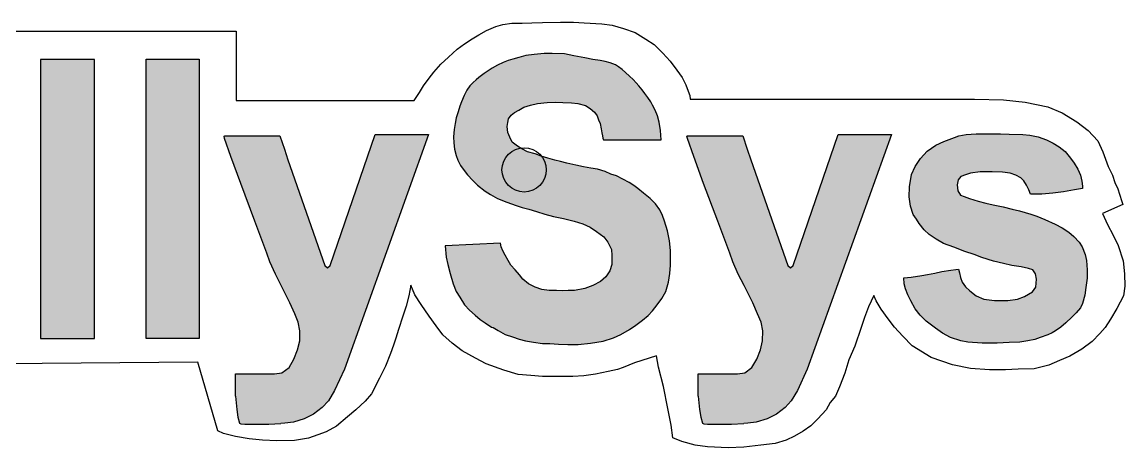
# Model space of a CAD drawing. Extents: x 81437 to 204847, y -54769 to -29444.
# Drawn here: x 82111.8 to 82198.9, y -34184.8 to -34151.2 of the extents above; entities that cross this region are included whole.
import ezdxf

# ---------------------------------------------------------------- set-up
doc = ezdxf.new("R2010")
doc.units = 0
doc.header["$LTSCALE"] = 100
doc.header["$MEASUREMENT"] = 0

msp = doc.modelspace()

# ---------------------------------------------------------------- hatches: boundary and pattern name
h = msp.add_hatch(color=0)
h.paths.add_polyline_path([(82145.186, -34168.885), (82145.274, -34169.796), (82145.414, -34170.354), (82145.6, -34171.075), (82145.832, -34171.889), (82146.065, -34172.493), (82146.344, -34172.935), (82146.716, -34173.539), (82147.111, -34173.981), (82147.553, -34174.353), (82147.948, -34174.702), (82148.367, -34174.981), (82148.85, -34175.303), (82148.983, -34175.338), (82149.373, -34175.566), (82149.925, -34175.885), (82150.506, -34176.074), (82151.044, -34176.263), (82151.552, -34176.394), (82152.163, -34176.496), (82152.875, -34176.597), (82153.456, -34176.612), (82154.139, -34176.656), (82154.88, -34176.67), (82155.694, -34176.67), (82156.667, -34176.583), (82157.67, -34176.409), (82158.484, -34176.162), (82159.079, -34175.885), (82159.762, -34175.493), (82160.256, -34175.144), (82160.78, -34174.752), (82161.23, -34174.389), (82161.579, -34174.011), (82161.942, -34173.546), (82162.305, -34173.037), (82162.61, -34172.485), (82162.843, -34171.759), (82162.945, -34171.085), (82162.988, -34170.416), (82163.003, -34169.268), (82162.924, -34168.502), (82162.749, -34167.703), (82162.517, -34166.933), (82162.37, -34166.493), (82162.137, -34166.057), (82161.818, -34165.578), (82161.382, -34165.157), (82160.858, -34164.721), (82160.408, -34164.372), (82160.084, -34164.139), (82159.721, -34163.889), (82159.239, -34163.623), (82158.728, -34163.373), (82158.278, -34163.229), (82157.836, -34163.025), (82157.229, -34162.841), (82156.693, -34162.759), (82156.13, -34162.65), (82155.503, -34162.514), (82154.795, -34162.359), (82154.305, -34162.232), (82153.869, -34162.123), (82153.315, -34161.969), (82152.785, -34161.821), (82152.297, -34161.633), (82151.689, -34161.46), (82151.253, -34161.233), (82150.908, -34161.015), (82150.49, -34160.697), (82150.299, -34160.325), (82150.145, -34159.944), (82150.1, -34159.462), (82150.136, -34159.163), (82150.19, -34158.863), (82150.408, -34158.572), (82150.681, -34158.372), (82151.017, -34158.173), (82151.417, -34157.955), (82151.934, -34157.782), (82152.497, -34157.664), (82153.251, -34157.582), (82153.896, -34157.555), (82154.486, -34157.582), (82155.167, -34157.601), (82155.685, -34157.664), (82156.274, -34157.816), (82156.655, -34158.043), (82156.976, -34158.342), (82157.194, -34158.641), (82157.294, -34158.932), (82157.431, -34159.232), (82157.512, -34159.658), (82157.571, -34159.964), (82157.612, -34160.196), (82157.659, -34160.399), (82157.698, -34160.532), (82162.267, -34160.532), (82162.204, -34159.785), (82162.091, -34159.136), (82161.954, -34158.624), (82161.77, -34158.187), (82161.575, -34157.782), (82161.426, -34157.524), (82161.195, -34157.182), (82160.971, -34156.869), (82160.741, -34156.567), (82160.498, -34156.265), (82160.283, -34156.011), (82160.044, -34155.747), (82159.762, -34155.486), (82159.447, -34155.205), (82159.169, -34154.976), (82158.877, -34154.747), (82158.638, -34154.595), (82158.233, -34154.451), (82157.843, -34154.35), (82157.429, -34154.272), (82156.867, -34154.178), (82156.227, -34154.046), (82155.367, -34153.884), (82154.625, -34153.736), (82153.658, -34153.72), (82153.002, -34153.72), (82152.214, -34153.783), (82151.574, -34153.861), (82151.012, -34154.017), (82150.547, -34154.153), (82150.177, -34154.252), (82149.777, -34154.427), (82149.34, -34154.64), (82148.903, -34154.864), (82148.266, -34155.276), (82147.841, -34155.601), (82147.631, -34155.773), (82147.412, -34155.984), (82147.147, -34156.257), (82146.905, -34156.592), (82146.694, -34157.014), (82146.483, -34157.529), (82146.359, -34157.865), (82146.21, -34158.309), (82146.073, -34158.796), (82145.973, -34159.233), (82145.914, -34159.702), (82145.859, -34160.287), (82145.876, -34160.771), (82145.931, -34161.271), (82146.063, -34161.762), (82146.188, -34162.137), (82146.413, -34162.536), (82146.625, -34162.836), (82146.95, -34163.273), (82147.375, -34163.723), (82147.749, -34164.11), (82148.348, -34164.57), (82148.773, -34164.833), (82149.322, -34165.145), (82150.072, -34165.432), (82150.796, -34165.707), (82151.27, -34165.869), (82151.795, -34166.007), (82152.407, -34166.169), (82153.069, -34166.381), (82153.755, -34166.581), (82154.53, -34166.743), (82155.379, -34166.956), (82156.066, -34167.155), (82156.641, -34167.411), (82157.153, -34167.763), (82157.728, -34168.178), (82158.048, -34168.594), (82158.335, -34169.169), (82158.367, -34169.649), (82158.367, -34170.352), (82158.207, -34170.864), (82157.888, -34171.343), (82157.472, -34171.695), (82156.865, -34172.015), (82156.225, -34172.27), (82155.4, -34172.404), (82154.913, -34172.429), (82154.488, -34172.441), (82153.989, -34172.404), (82153.402, -34172.404), (82152.827, -34172.329), (82152.29, -34172.166), (82151.778, -34171.892), (82151.329, -34171.517), (82151.054, -34171.167), (82150.717, -34170.793), (82150.392, -34170.418), (82150.158, -34170.059), (82149.932, -34169.63), (82149.744, -34169.275), (82149.627, -34168.966), (82149.573, -34168.693)])
h.paths.add_polyline_path([(82072.599, -34176.47), (82072.855, -34153.892), (82077.173, -34153.899), (82077.173, -34162.817), (82086.04, -34162.817), (82086.04, -34154.019), (82090.329, -34154.019), (82090.329, -34176.278), (82086.254, -34176.278), (82086.307, -34166.495), (82077.086, -34166.495), (82077.086, -34176.451)])
h.paths.add_polyline_path([(82127.734, -34160.243), (82127.771, -34160.425), (82128.263, -34161.836), (82129.05, -34163.957), (82130.166, -34166.951), (82131.117, -34169.462), (82131.358, -34170.153), (82131.789, -34171.117), (82132.246, -34172.031), (82132.931, -34173.386), (82133.312, -34174.258), (82133.597, -34174.908), (82133.724, -34175.606), (82133.708, -34176.399), (82133.54, -34177.109), (82133.248, -34177.842), (82132.868, -34178.502), (82132.305, -34178.904), (82131.718, -34178.999), (82129.905, -34178.989), (82129.27, -34178.999), (82128.627, -34179.001), (82128.627, -34179.712), (82128.627, -34180.752), (82128.736, -34181.816), (82128.832, -34182.413), (82128.96, -34182.881), (82129.067, -34182.935), (82129.365, -34182.967), (82129.898, -34182.967), (82130.633, -34182.977), (82131.261, -34182.977), (82132.214, -34182.912), (82132.543, -34182.887), (82133.203, -34182.804), (82134.068, -34182.538), (82134.799, -34182.173), (82135.489, -34181.645), (82135.976, -34181.117), (82136.463, -34180.305), (82137.234, -34178.624), (82143.883, -34160.108), (82139.679, -34160.108), (82136.114, -34170.438), (82135.908, -34170.63), (82135.688, -34170.438), (82132.765, -34162.096), (82132.495, -34161.255), (82132.149, -34160.22), (82127.785, -34160.22)])
h.paths.add_polyline_path([(82164.293, -34160.243), (82164.33, -34160.425), (82164.822, -34161.836), (82165.609, -34163.957), (82166.725, -34166.951), (82167.676, -34169.462), (82167.917, -34170.153), (82168.348, -34171.117), (82168.805, -34172.031), (82169.49, -34173.386), (82169.871, -34174.258), (82170.156, -34174.908), (82170.283, -34175.606), (82170.267, -34176.399), (82170.099, -34177.109), (82169.807, -34177.842), (82169.427, -34178.502), (82168.864, -34178.904), (82168.277, -34178.999), (82166.464, -34178.989), (82165.829, -34178.999), (82165.186, -34179.001), (82165.186, -34179.712), (82165.186, -34180.752), (82165.295, -34181.816), (82165.391, -34182.413), (82165.519, -34182.881), (82165.625, -34182.935), (82165.924, -34182.967), (82166.456, -34182.967), (82167.192, -34182.977), (82167.82, -34182.977), (82168.773, -34182.912), (82169.102, -34182.887), (82169.762, -34182.804), (82170.627, -34182.538), (82171.357, -34182.173), (82172.048, -34181.645), (82172.535, -34181.117), (82173.022, -34180.305), (82173.793, -34178.624), (82180.442, -34160.108), (82176.238, -34160.108), (82172.673, -34170.438), (82172.467, -34170.63), (82172.247, -34170.438), (82169.324, -34162.096), (82169.054, -34161.255), (82168.708, -34160.22), (82164.344, -34160.22)])
h.paths.add_polyline_path([(82093.778, -34168.754), (82093.825, -34169.528), (82093.919, -34170.395), (82094.224, -34171.544), (82094.482, -34172.294), (82094.898, -34173.191), (82095.513, -34173.909), (82096.114, -34174.466), (82096.773, -34175.096), (82097.301, -34175.477), (82097.901, -34175.785), (82098.473, -34175.975), (82099.235, -34176.209), (82100.216, -34176.356), (82100.803, -34176.4), (82101.588, -34176.403), (82102.641, -34176.376), (82103.254, -34176.321), (82103.886, -34176.238), (82104.6, -34176.11), (82105.15, -34175.909), (82105.736, -34175.643), (82106.529, -34175.192), (82107.179, -34174.725), (82107.848, -34174.102), (82108.379, -34173.388), (82108.983, -34172.536), (82109.587, -34171.507), (82110.004, -34170.276), (82110.268, -34169.243), (82110.312, -34167.99), (82110.214, -34167.046), (82110.104, -34166.112), (82109.884, -34165.233), (82109.623, -34164.463), (82109.225, -34163.735), (82108.689, -34163.062), (82108.071, -34162.348), (82107.356, -34161.626), (82106.669, -34161.034), (82106.041, -34160.686), (82105.254, -34160.448), (82104.422, -34160.175), (82103.74, -34160.003), (82102.693, -34159.848), (82101.748, -34159.84), (82100.827, -34159.894), (82100.167, -34160.012), (82099.314, -34160.328), (82098.546, -34160.645), (82097.704, -34161.037), (82097.113, -34161.445), (82096.311, -34162.123), (82095.872, -34162.659), (82095.391, -34163.277), (82095.006, -34163.868), (82094.624, -34164.595), (82094.365, -34165.167), (82094.107, -34165.706), (82093.943, -34166.41), (82093.872, -34167.277), (82093.825, -34167.957)])
h.paths.add_polyline_path([(82098.019, -34168.823), (82098.069, -34169.497), (82098.193, -34169.896), (82098.29, -34170.009), (82098.468, -34170.419), (82098.617, -34170.893), (82098.867, -34171.392), (82099.166, -34171.841), (82099.515, -34172.19), (82099.914, -34172.439), (82100.288, -34172.639), (82100.637, -34172.739), (82100.986, -34172.814), (82101.46, -34172.838), (82102.009, -34172.888), (82102.782, -34172.838), (82103.405, -34172.789), (82103.779, -34172.639), (82104.278, -34172.39), (82104.807, -34172.125), (82105.176, -34171.666), (82105.475, -34171.143), (82105.824, -34170.394), (82105.974, -34169.721), (82106.074, -34168.973), (82106.049, -34168.175), (82106.049, -34167.327), (82105.949, -34166.704), (82105.799, -34165.955), (82105.525, -34165.432), (82105.301, -34164.883), (82104.927, -34164.359), (82104.602, -34164.01), (82104.004, -34163.561), (82103.43, -34163.362), (82102.657, -34163.187), (82101.56, -34163.187), (82100.812, -34163.212), (82100.238, -34163.437), (82099.615, -34163.886), (82099.241, -34164.359), (82098.892, -34164.983), (82098.567, -34165.581), (82098.218, -34166.354), (82098.069, -34167.202), (82098.019, -34168.025)], flags=16)
h.paths.add_polyline_path([(82181.422, -34171.419), (82181.459, -34171.885), (82181.548, -34172.275), (82181.724, -34172.753), (82181.963, -34173.244), (82182.316, -34173.874), (82182.706, -34174.365), (82183.184, -34174.83), (82183.914, -34175.384), (82184.481, -34175.774), (82185.11, -34176.127), (82185.928, -34176.379), (82186.47, -34176.492), (82187.615, -34176.568), (82188.786, -34176.568), (82189.73, -34176.53), (82190.584, -34176.487), (82191.205, -34176.4), (82191.764, -34176.282), (82192.189, -34176.125), (82192.787, -34175.913), (82193.133, -34175.747), (82193.393, -34175.59), (82193.81, -34175.323), (82194.219, -34174.969), (82194.683, -34174.528), (82195.037, -34174.174), (82195.366, -34173.789), (82195.539, -34173.443), (82195.728, -34172.782), (82195.806, -34172.192), (82195.901, -34171.444), (82195.893, -34170.791), (82195.853, -34170.036), (82195.743, -34169.572), (82195.507, -34168.982), (82195.271, -34168.604), (82194.846, -34168.156), (82194.461, -34167.809), (82193.934, -34167.471), (82193.383, -34167.172), (82192.549, -34166.802), (82191.92, -34166.558), (82191.447, -34166.385), (82190.551, -34166.126), (82189.968, -34165.984), (82189.268, -34165.811), (82188.481, -34165.646), (82187.899, -34165.52), (82187.285, -34165.363), (82186.617, -34165.158), (82186.192, -34165.009), (82185.901, -34164.883), (82185.68, -34164.552), (82185.641, -34164.088), (82185.704, -34163.671), (82185.924, -34163.427), (82186.294, -34163.285), (82186.687, -34163.152), (82187.446, -34163.049), (82188.39, -34163.037), (82189.221, -34163.062), (82189.813, -34163.15), (82190.278, -34163.314), (82190.669, -34163.528), (82190.908, -34163.754), (82191.109, -34164.094), (82191.285, -34164.459), (82191.424, -34164.824), (82192.33, -34164.799), (82193.199, -34164.736), (82194.03, -34164.623), (82194.911, -34164.459), (82195.54, -34164.359), (82195.538, -34164.19), (82195.475, -34163.775), (82195.374, -34163.321), (82195.16, -34162.843), (82194.883, -34162.365), (82194.593, -34161.975), (82194.165, -34161.451), (82193.7, -34161.073), (82193.221, -34160.784), (82192.693, -34160.532), (82192.025, -34160.293), (82191.371, -34160.167), (82190.817, -34160.104), (82189.734, -34160.066), (82189.054, -34160.054), (82187.997, -34160.041), (82187.141, -34160.041), (82186.335, -34160.104), (82185.756, -34160.205), (82185.427, -34160.35), (82184.585, -34160.648), (82183.956, -34160.94), (82183.256, -34161.42), (82182.744, -34162.002), (82182.319, -34162.639), (82182.036, -34163.261), (82181.871, -34164.236), (82181.839, -34165.031), (82181.957, -34165.755), (82182.146, -34166.416), (82182.41, -34166.798), (82182.622, -34167.136), (82183.039, -34167.616), (82183.425, -34167.994), (82183.983, -34168.372), (82184.542, -34168.694), (82185.376, -34169.009), (82186.249, -34169.339), (82186.965, -34169.575), (82187.587, -34169.819), (82188.492, -34170.11), (82189.302, -34170.291), (82189.955, -34170.441), (82190.679, -34170.559), (82191.277, -34170.677), (82191.599, -34170.779), (82191.82, -34171.102), (82191.906, -34171.527), (82191.835, -34172.156), (82191.584, -34172.526), (82190.962, -34172.888), (82190.403, -34173.092), (82189.625, -34173.203), (82188.586, -34173.21), (82187.744, -34173.108), (82187.138, -34172.825), (82186.627, -34172.455), (82186.304, -34172.132), (82186.021, -34171.771), (82185.887, -34171.393), (82185.809, -34171.015), (82185.746, -34170.74), (82185.525, -34170.764), (82185.124, -34170.811), (82184.416, -34170.929), (82183.858, -34171.055), (82183.291, -34171.157), (82182.834, -34171.234), (82181.993, -34171.352)])
h.paths.add_polyline_path([(82113.242, -34154.172), (82113.242, -34176.199), (82117.501, -34176.199), (82117.501, -34154.172)])
h.paths.add_polyline_path([(82121.582, -34154.157), (82121.582, -34176.215), (82125.755, -34176.215), (82125.755, -34154.157)])

# ---------------------------------------------------------------- linework, layer by layer
at = {"color": 0}
for p, q in [((82147.852, -34152.225), (82148.467, -34151.892)), ((82148.467, -34151.892), (82149.184, -34151.568)), ((82149.184, -34151.568), (82149.756, -34151.406)), ((82149.756, -34151.406), (82150.447, -34151.32)), ((82150.447, -34151.32), (82151.266, -34151.303)), ((82151.266, -34151.303), (82152.043, -34151.295)), ((82152.043, -34151.295), (82152.871, -34151.269)), ((82152.871, -34151.269), (82154.305, -34151.235)), ((82154.305, -34151.235), (82155.324, -34151.226)), ((82155.324, -34151.226), (82156.186, -34151.277)), ((82156.186, -34151.277), (82157.577, -34151.371)), ((82157.577, -34151.371), (82158.396, -34151.473)), ((82158.396, -34151.473), (82159.279, -34151.738)), ((82159.279, -34151.738), (82160.192, -34152.062)), ((82109.912, -34151.943), (82128.691, -34151.943)), ((82128.691, -34151.943), (82128.691, -34157.421)), ((82146.726, -34152.951), (82147.323, -34152.549)), ((82147.323, -34152.549), (82147.852, -34152.225)), ((82160.192, -34152.062), (82161.037, -34152.577)), ((82161.037, -34152.577), (82161.711, -34153.003)), ((82145.445, -34154.009), (82146.154, -34153.377)), ((82146.154, -34153.377), (82146.726, -34152.951)), ((82161.711, -34153.003), (82162.389, -34153.677)), ((82113.242, -34154.172), (82113.242, -34176.199)), ((82117.501, -34154.172), (82113.242, -34154.172)), ((82117.501, -34176.199), (82117.501, -34154.172)), ((82144.857, -34154.555), (82145.445, -34154.009)), ((82149.777, -34154.427), (82149.34, -34154.64)), ((82150.177, -34154.252), (82149.777, -34154.427)), ((82150.547, -34154.153), (82150.177, -34154.252)), ((82151.012, -34154.017), (82150.547, -34154.153)), ((82151.574, -34153.861), (82151.012, -34154.017)), ((82152.214, -34153.783), (82151.574, -34153.861)), ((82153.002, -34153.72), (82152.214, -34153.783)), ((82153.658, -34153.72), (82153.002, -34153.72)), ((82154.625, -34153.736), (82153.658, -34153.72)), ((82155.367, -34153.884), (82154.625, -34153.736)), ((82156.227, -34154.046), (82155.367, -34153.884)), ((82156.867, -34154.178), (82156.227, -34154.046)), ((82157.429, -34154.272), (82156.867, -34154.178)), ((82157.843, -34154.35), (82157.429, -34154.272)), ((82158.233, -34154.451), (82157.843, -34154.35)), ((82158.638, -34154.595), (82158.233, -34154.451)), ((82162.389, -34153.677), (82162.961, -34154.317)), ((82162.961, -34154.317), (82163.499, -34155.017)), ((82143.918, -34155.648), (82144.293, -34155.187)), ((82144.293, -34155.187), (82144.857, -34154.555)), ((82148.266, -34155.276), (82147.841, -34155.601)), ((82148.903, -34154.864), (82148.266, -34155.276)), ((82149.34, -34154.64), (82148.903, -34154.864)), ((82158.877, -34154.747), (82158.638, -34154.595)), ((82159.169, -34154.976), (82158.877, -34154.747)), ((82159.447, -34155.205), (82159.169, -34154.976)), ((82159.762, -34155.486), (82159.447, -34155.205)), ((82163.499, -34155.017), (82163.9, -34155.589)), ((82143.175, -34156.783), (82143.491, -34156.254)), ((82143.491, -34156.254), (82143.918, -34155.648)), ((82147.412, -34155.984), (82147.147, -34156.257)), ((82147.631, -34155.773), (82147.412, -34155.984)), ((82147.841, -34155.601), (82147.631, -34155.773)), ((82160.044, -34155.747), (82159.762, -34155.486)), ((82160.283, -34156.011), (82160.044, -34155.747)), ((82160.498, -34156.265), (82160.283, -34156.011)), ((82163.9, -34155.589), (82164.198, -34156.186)), ((82164.198, -34156.186), (82164.395, -34156.69)), ((82142.75, -34157.421), (82143.175, -34156.783)), ((82146.694, -34157.014), (82146.483, -34157.529)), ((82146.905, -34156.592), (82146.694, -34157.014)), ((82147.147, -34156.257), (82146.905, -34156.592)), ((82160.741, -34156.567), (82160.498, -34156.265)), ((82160.971, -34156.869), (82160.741, -34156.567)), ((82161.195, -34157.182), (82160.971, -34156.869)), ((82164.395, -34156.69), (82164.514, -34157.031)), ((82164.514, -34157.031), (82164.548, -34157.305)), ((82128.691, -34157.421), (82142.75, -34157.421)), ((82146.359, -34157.865), (82146.21, -34158.309)), ((82146.483, -34157.529), (82146.359, -34157.865)), ((82151.017, -34158.173), (82151.417, -34157.955)), ((82151.417, -34157.955), (82151.934, -34157.782)), ((82151.934, -34157.782), (82152.497, -34157.664)), ((82152.497, -34157.664), (82153.251, -34157.582)), ((82153.251, -34157.582), (82153.896, -34157.555)), ((82153.896, -34157.555), (82154.486, -34157.582)), ((82154.486, -34157.582), (82155.167, -34157.601)), ((82155.167, -34157.601), (82155.685, -34157.664)), ((82155.685, -34157.664), (82156.274, -34157.816)), ((82156.274, -34157.816), (82156.655, -34158.043)), ((82161.426, -34157.524), (82161.195, -34157.182)), ((82161.575, -34157.782), (82161.426, -34157.524)), ((82161.77, -34158.187), (82161.575, -34157.782)), ((82164.548, -34157.305), (82187.011, -34157.305)), ((82187.011, -34157.305), (82189.305, -34157.373)), ((82189.305, -34157.373), (82191.01, -34157.547)), ((82191.01, -34157.547), (82192.801, -34157.919)), ((82192.801, -34157.919), (82193.916, -34158.399)), ((82146.073, -34158.796), (82145.973, -34159.233)), ((82146.21, -34158.309), (82146.073, -34158.796)), ((82150.136, -34159.163), (82150.19, -34158.863)), ((82150.19, -34158.863), (82150.408, -34158.572)), ((82150.408, -34158.572), (82150.681, -34158.372)), ((82150.681, -34158.372), (82151.017, -34158.173)), ((82156.655, -34158.043), (82156.976, -34158.342)), ((82156.976, -34158.342), (82157.194, -34158.641)), ((82157.194, -34158.641), (82157.294, -34158.932)), ((82161.954, -34158.624), (82161.77, -34158.187)), ((82162.091, -34159.136), (82161.954, -34158.624)), ((82193.916, -34158.399), (82195.074, -34159.099)), ((82145.914, -34159.702), (82145.859, -34160.287)), ((82145.973, -34159.233), (82145.914, -34159.702)), ((82150.1, -34159.462), (82150.136, -34159.163)), ((82150.145, -34159.944), (82150.1, -34159.462)), ((82157.294, -34158.932), (82157.431, -34159.232)), ((82157.431, -34159.232), (82157.512, -34159.658)), ((82157.512, -34159.658), (82157.571, -34159.964)), ((82162.204, -34159.785), (82162.091, -34159.136)), ((82195.074, -34159.099), (82195.969, -34159.798)), ((82127.734, -34160.243), (82127.785, -34160.22)), ((82127.771, -34160.425), (82127.734, -34160.243)), ((82128.263, -34161.836), (82127.771, -34160.425)), ((82127.785, -34160.22), (82132.149, -34160.22)), ((82132.149, -34160.22), (82132.495, -34161.255)), ((82136.114, -34170.438), (82139.679, -34160.108)), ((82143.883, -34160.108), (82137.234, -34178.624)), ((82139.679, -34160.108), (82143.883, -34160.108)), ((82145.859, -34160.287), (82145.876, -34160.771)), ((82150.299, -34160.325), (82150.145, -34159.944)), ((82150.49, -34160.697), (82150.299, -34160.325)), ((82157.571, -34159.964), (82157.612, -34160.196)), ((82157.612, -34160.196), (82157.659, -34160.399)), ((82157.659, -34160.399), (82157.698, -34160.532)), ((82157.698, -34160.532), (82162.267, -34160.532)), ((82162.267, -34160.532), (82162.204, -34159.785)), ((82164.293, -34160.243), (82164.344, -34160.22)), ((82164.33, -34160.425), (82164.293, -34160.243)), ((82164.822, -34161.836), (82164.33, -34160.425)), ((82164.344, -34160.22), (82168.708, -34160.22)), ((82168.708, -34160.22), (82169.054, -34161.255)), ((82172.673, -34170.438), (82176.238, -34160.108)), ((82180.442, -34160.108), (82173.793, -34178.624)), ((82176.238, -34160.108), (82180.442, -34160.108)), ((82184.585, -34160.648), (82185.427, -34160.35)), ((82185.427, -34160.35), (82185.756, -34160.205)), ((82185.756, -34160.205), (82186.335, -34160.104)), ((82186.335, -34160.104), (82187.141, -34160.041)), ((82187.141, -34160.041), (82187.997, -34160.041)), ((82187.997, -34160.041), (82189.054, -34160.054)), ((82189.054, -34160.054), (82189.734, -34160.066)), ((82189.734, -34160.066), (82190.817, -34160.104)), ((82190.817, -34160.104), (82191.371, -34160.167)), ((82191.371, -34160.167), (82192.025, -34160.293)), ((82192.025, -34160.293), (82192.693, -34160.532)), ((82192.693, -34160.532), (82193.221, -34160.784)), ((82195.969, -34159.798), (82196.734, -34160.606)), ((82196.734, -34160.606), (82197.127, -34161.48)), ((82132.495, -34161.255), (82132.765, -34162.096)), ((82145.876, -34160.771), (82145.931, -34161.271)), ((82145.931, -34161.271), (82146.063, -34161.762)), ((82150.908, -34161.015), (82150.49, -34160.697)), ((82151.253, -34161.233), (82150.908, -34161.015)), ((82151.689, -34161.46), (82151.253, -34161.233)), ((82152.297, -34161.633), (82151.689, -34161.46)), ((82169.054, -34161.255), (82169.324, -34162.096)), ((82182.744, -34162.002), (82183.256, -34161.42)), ((82183.256, -34161.42), (82183.956, -34160.94)), ((82183.956, -34160.94), (82184.585, -34160.648)), ((82193.221, -34160.784), (82193.7, -34161.073)), ((82193.7, -34161.073), (82194.165, -34161.451)), ((82194.165, -34161.451), (82194.593, -34161.975)), ((82197.127, -34161.48), (82197.564, -34162.638)), ((82129.05, -34163.957), (82128.263, -34161.836)), ((82132.765, -34162.096), (82135.688, -34170.438)), ((82146.063, -34161.762), (82146.188, -34162.137)), ((82146.188, -34162.137), (82146.413, -34162.536)), ((82152.785, -34161.821), (82152.297, -34161.633)), ((82153.315, -34161.969), (82152.785, -34161.821)), ((82153.869, -34162.123), (82153.315, -34161.969)), ((82154.305, -34162.232), (82153.869, -34162.123)), ((82154.795, -34162.359), (82154.305, -34162.232)), ((82165.609, -34163.957), (82164.822, -34161.836)), ((82169.324, -34162.096), (82172.247, -34170.438)), ((82182.319, -34162.639), (82182.744, -34162.002)), ((82194.593, -34161.975), (82194.883, -34162.365)), ((82146.413, -34162.536), (82146.625, -34162.836)), ((82146.625, -34162.836), (82146.95, -34163.273)), ((82155.503, -34162.514), (82154.795, -34162.359)), ((82156.13, -34162.65), (82155.503, -34162.514)), ((82156.693, -34162.759), (82156.13, -34162.65)), ((82157.229, -34162.841), (82156.693, -34162.759)), ((82157.836, -34163.025), (82157.229, -34162.841)), ((82158.278, -34163.229), (82157.836, -34163.025)), ((82182.036, -34163.261), (82182.319, -34162.639)), ((82186.687, -34163.152), (82186.294, -34163.285)), ((82187.446, -34163.049), (82186.687, -34163.152)), ((82188.39, -34163.037), (82187.446, -34163.049)), ((82189.221, -34163.062), (82188.39, -34163.037)), ((82189.813, -34163.15), (82189.221, -34163.062)), ((82190.278, -34163.314), (82189.813, -34163.15)), ((82194.883, -34162.365), (82195.16, -34162.843)), ((82195.16, -34162.843), (82195.374, -34163.321)), ((82197.564, -34162.638), (82197.892, -34163.315)), ((82130.166, -34166.951), (82129.05, -34163.957)), ((82146.95, -34163.273), (82147.375, -34163.723)), ((82147.375, -34163.723), (82147.749, -34164.11)), ((82158.728, -34163.373), (82158.278, -34163.229)), ((82159.239, -34163.623), (82158.728, -34163.373)), ((82159.721, -34163.889), (82159.239, -34163.623)), ((82160.084, -34164.139), (82159.721, -34163.889)), ((82166.725, -34166.951), (82165.609, -34163.957)), ((82181.871, -34164.236), (82182.036, -34163.261)), ((82185.704, -34163.671), (82185.641, -34164.088)), ((82185.641, -34164.088), (82185.68, -34164.552)), ((82185.924, -34163.427), (82185.704, -34163.671)), ((82186.294, -34163.285), (82185.924, -34163.427)), ((82190.669, -34163.528), (82190.278, -34163.314)), ((82190.908, -34163.754), (82190.669, -34163.528)), ((82191.109, -34164.094), (82190.908, -34163.754)), ((82191.285, -34164.459), (82191.109, -34164.094)), ((82195.374, -34163.321), (82195.475, -34163.775)), ((82195.475, -34163.775), (82195.538, -34164.19)), ((82197.892, -34163.315), (82198.092, -34163.887)), ((82198.092, -34163.887), (82198.327, -34164.378)), ((82147.749, -34164.11), (82148.348, -34164.57)), ((82148.348, -34164.57), (82148.773, -34164.833)), ((82148.773, -34164.833), (82149.322, -34165.145)), ((82160.408, -34164.372), (82160.084, -34164.139)), ((82160.858, -34164.721), (82160.408, -34164.372)), ((82161.382, -34165.157), (82160.858, -34164.721)), ((82181.839, -34165.031), (82181.871, -34164.236)), ((82185.68, -34164.552), (82185.901, -34164.883)), ((82185.901, -34164.883), (82186.192, -34165.009)), ((82191.424, -34164.824), (82191.285, -34164.459)), ((82192.33, -34164.799), (82191.424, -34164.824)), ((82193.199, -34164.736), (82192.33, -34164.799)), ((82194.03, -34164.623), (82193.199, -34164.736)), ((82194.911, -34164.459), (82194.03, -34164.623)), ((82195.54, -34164.359), (82194.911, -34164.459)), ((82195.538, -34164.19), (82195.54, -34164.359)), ((82198.327, -34164.378), (82198.45, -34164.815)), ((82198.45, -34164.815), (82198.641, -34165.402)), ((82149.322, -34165.145), (82150.072, -34165.432)), ((82150.072, -34165.432), (82150.796, -34165.707)), ((82150.796, -34165.707), (82151.27, -34165.869)), ((82161.818, -34165.578), (82161.382, -34165.157)), ((82162.137, -34166.057), (82161.818, -34165.578)), ((82181.957, -34165.755), (82181.839, -34165.031)), ((82182.146, -34166.416), (82181.957, -34165.755)), ((82186.192, -34165.009), (82186.617, -34165.158)), ((82186.617, -34165.158), (82187.285, -34165.363)), ((82187.285, -34165.363), (82187.899, -34165.52)), ((82187.899, -34165.52), (82188.481, -34165.646)), ((82188.481, -34165.646), (82189.268, -34165.811)), ((82189.268, -34165.811), (82189.968, -34165.984)), ((82198.71, -34165.634), (82197.114, -34166.351)), ((82198.641, -34165.402), (82198.71, -34165.634)), ((82151.27, -34165.869), (82151.795, -34166.007)), ((82151.795, -34166.007), (82152.407, -34166.169)), ((82152.407, -34166.169), (82153.069, -34166.381)), ((82153.069, -34166.381), (82153.755, -34166.581)), ((82153.755, -34166.581), (82154.53, -34166.743)), ((82162.37, -34166.493), (82162.137, -34166.057)), ((82162.517, -34166.933), (82162.37, -34166.493)), ((82182.41, -34166.798), (82182.146, -34166.416)), ((82189.968, -34165.984), (82190.551, -34166.126)), ((82190.551, -34166.126), (82191.447, -34166.385)), ((82191.447, -34166.385), (82191.92, -34166.558)), ((82191.92, -34166.558), (82192.549, -34166.802)), ((82197.114, -34166.351), (82197.507, -34167.214)), ((82131.117, -34169.462), (82130.166, -34166.951)), ((82154.53, -34166.743), (82155.379, -34166.956)), ((82155.379, -34166.956), (82156.066, -34167.155)), ((82156.066, -34167.155), (82156.641, -34167.411)), ((82156.641, -34167.411), (82157.153, -34167.763)), ((82162.749, -34167.703), (82162.517, -34166.933)), ((82167.676, -34169.462), (82166.725, -34166.951)), ((82182.622, -34167.136), (82182.41, -34166.798)), ((82183.039, -34167.616), (82182.622, -34167.136)), ((82192.549, -34166.802), (82193.383, -34167.172)), ((82193.383, -34167.172), (82193.934, -34167.471)), ((82193.934, -34167.471), (82194.461, -34167.809)), ((82197.507, -34167.214), (82197.944, -34168.044)), ((82157.153, -34167.763), (82157.728, -34168.178)), ((82157.728, -34168.178), (82158.048, -34168.594)), ((82162.924, -34168.502), (82162.749, -34167.703)), ((82183.425, -34167.994), (82183.039, -34167.616)), ((82183.983, -34168.372), (82183.425, -34167.994)), ((82184.542, -34168.694), (82183.983, -34168.372)), ((82194.461, -34167.809), (82194.846, -34168.156)), ((82194.846, -34168.156), (82195.271, -34168.604)), ((82197.944, -34168.044), (82198.338, -34168.874)), ((82149.573, -34168.693), (82145.186, -34168.885)), ((82145.186, -34168.885), (82145.274, -34169.796)), ((82149.627, -34168.966), (82149.573, -34168.693)), ((82149.744, -34169.275), (82149.627, -34168.966)), ((82149.932, -34169.63), (82149.744, -34169.275)), ((82158.048, -34168.594), (82158.335, -34169.169)), ((82158.335, -34169.169), (82158.367, -34169.649)), ((82163.003, -34169.268), (82162.924, -34168.502)), ((82162.988, -34170.416), (82163.003, -34169.268)), ((82185.376, -34169.009), (82184.542, -34168.694)), ((82186.249, -34169.339), (82185.376, -34169.009)), ((82195.271, -34168.604), (82195.507, -34168.982)), ((82195.507, -34168.982), (82195.743, -34169.572)), ((82198.338, -34168.874), (82198.731, -34170.076)), ((82131.358, -34170.153), (82131.117, -34169.462)), ((82131.789, -34171.117), (82131.358, -34170.153)), ((82145.274, -34169.796), (82145.414, -34170.354)), ((82150.158, -34170.059), (82149.932, -34169.63)), ((82150.392, -34170.418), (82150.158, -34170.059)), ((82158.367, -34169.649), (82158.367, -34170.352)), ((82167.917, -34170.153), (82167.676, -34169.462)), ((82168.348, -34171.117), (82167.917, -34170.153)), ((82186.965, -34169.575), (82186.249, -34169.339)), ((82187.587, -34169.819), (82186.965, -34169.575)), ((82188.492, -34170.11), (82187.587, -34169.819)), ((82189.302, -34170.291), (82188.492, -34170.11)), ((82195.743, -34169.572), (82195.853, -34170.036)), ((82195.853, -34170.036), (82195.893, -34170.791)), ((82198.731, -34170.076), (82198.862, -34171.103)), ((82135.688, -34170.438), (82135.908, -34170.63)), ((82135.908, -34170.63), (82136.114, -34170.438)), ((82145.414, -34170.354), (82145.6, -34171.075)), ((82150.717, -34170.793), (82150.392, -34170.418)), ((82151.054, -34171.167), (82150.717, -34170.793)), ((82158.207, -34170.864), (82157.888, -34171.343)), ((82158.367, -34170.352), (82158.207, -34170.864)), ((82162.945, -34171.085), (82162.988, -34170.416)), ((82172.247, -34170.438), (82172.467, -34170.63)), ((82172.467, -34170.63), (82172.673, -34170.438)), ((82183.291, -34171.157), (82183.858, -34171.055)), ((82183.858, -34171.055), (82184.416, -34170.929)), ((82184.416, -34170.929), (82185.124, -34170.811)), ((82185.124, -34170.811), (82185.525, -34170.764)), ((82185.525, -34170.764), (82185.746, -34170.74)), ((82185.746, -34170.74), (82185.809, -34171.015)), ((82185.809, -34171.015), (82185.887, -34171.393)), ((82189.955, -34170.441), (82189.302, -34170.291)), ((82190.679, -34170.559), (82189.955, -34170.441)), ((82191.277, -34170.677), (82190.679, -34170.559)), ((82191.599, -34170.779), (82191.277, -34170.677)), ((82191.82, -34171.102), (82191.599, -34170.779)), ((82195.893, -34170.791), (82195.901, -34171.444)), ((82132.246, -34172.031), (82131.789, -34171.117)), ((82145.6, -34171.075), (82145.832, -34171.889)), ((82145.832, -34171.889), (82146.065, -34172.493)), ((82151.329, -34171.517), (82151.054, -34171.167)), ((82151.778, -34171.892), (82151.329, -34171.517)), ((82152.29, -34172.166), (82151.778, -34171.892)), ((82157.472, -34171.695), (82156.865, -34172.015)), ((82157.888, -34171.343), (82157.472, -34171.695)), ((82162.61, -34172.485), (82162.843, -34171.759)), ((82162.843, -34171.759), (82162.945, -34171.085)), ((82168.805, -34172.031), (82168.348, -34171.117)), ((82181.422, -34171.419), (82181.993, -34171.352)), ((82181.459, -34171.885), (82181.422, -34171.419)), ((82181.548, -34172.275), (82181.459, -34171.885)), ((82181.993, -34171.352), (82182.834, -34171.234)), ((82182.834, -34171.234), (82183.291, -34171.157)), ((82185.887, -34171.393), (82186.021, -34171.771)), ((82186.021, -34171.771), (82186.304, -34172.132)), ((82191.906, -34171.527), (82191.82, -34171.102)), ((82191.835, -34172.156), (82191.906, -34171.527)), ((82195.901, -34171.444), (82195.806, -34172.192)), ((82198.862, -34171.103), (82198.884, -34172.064)), ((82132.931, -34173.386), (82132.246, -34172.031)), ((82142.472, -34171.984), (82142.322, -34172.845)), ((82142.8, -34172.749), (82142.472, -34171.984)), ((82143.305, -34173.514), (82142.8, -34172.749)), ((82146.065, -34172.493), (82146.344, -34172.935)), ((82152.827, -34172.329), (82152.29, -34172.166)), ((82153.402, -34172.404), (82152.827, -34172.329)), ((82153.989, -34172.404), (82153.402, -34172.404)), ((82154.488, -34172.441), (82153.989, -34172.404)), ((82154.913, -34172.429), (82154.488, -34172.441)), ((82155.4, -34172.404), (82154.913, -34172.429)), ((82156.225, -34172.27), (82155.4, -34172.404)), ((82156.865, -34172.015), (82156.225, -34172.27)), ((82162.305, -34173.037), (82162.61, -34172.485)), ((82169.49, -34173.386), (82168.805, -34172.031)), ((82181.724, -34172.753), (82181.548, -34172.275)), ((82181.963, -34173.244), (82181.724, -34172.753)), ((82186.304, -34172.132), (82186.627, -34172.455)), ((82186.627, -34172.455), (82187.138, -34172.825)), ((82190.962, -34172.888), (82191.584, -34172.526)), ((82191.584, -34172.526), (82191.835, -34172.156)), ((82195.728, -34172.782), (82195.539, -34173.443)), ((82195.806, -34172.192), (82195.728, -34172.782)), ((82198.884, -34172.064), (82198.775, -34172.851)), ((82133.312, -34174.258), (82132.931, -34173.386)), ((82142.103, -34173.65), (82141.858, -34174.442)), ((82142.322, -34172.845), (82142.103, -34173.65)), ((82143.926, -34174.444), (82143.305, -34173.514)), ((82146.344, -34172.935), (82146.716, -34173.539)), ((82146.716, -34173.539), (82147.111, -34173.981)), ((82161.579, -34174.011), (82161.942, -34173.546)), ((82161.942, -34173.546), (82162.305, -34173.037)), ((82169.871, -34174.258), (82169.49, -34173.386)), ((82179.05, -34172.815), (82178.641, -34173.717)), ((82179.228, -34173.239), (82179.05, -34172.815)), ((82179.638, -34173.88), (82179.228, -34173.239)), ((82182.316, -34173.874), (82181.963, -34173.244)), ((82187.138, -34172.825), (82187.744, -34173.108)), ((82187.744, -34173.108), (82188.586, -34173.21)), ((82188.586, -34173.21), (82189.625, -34173.203)), ((82189.625, -34173.203), (82190.403, -34173.092)), ((82190.403, -34173.092), (82190.962, -34172.888)), ((82195.539, -34173.443), (82195.366, -34173.789)), ((82198.775, -34172.851), (82198.25, -34173.834)), ((82133.597, -34174.908), (82133.312, -34174.258)), ((82141.858, -34174.442), (82141.516, -34175.508)), ((82144.49, -34175.204), (82143.926, -34174.444)), ((82147.111, -34173.981), (82147.553, -34174.353)), ((82147.553, -34174.353), (82147.948, -34174.702)), ((82160.78, -34174.752), (82161.23, -34174.389)), ((82161.23, -34174.389), (82161.579, -34174.011)), ((82170.156, -34174.908), (82169.871, -34174.258)), ((82178.327, -34174.536), (82178.04, -34175.342)), ((82178.641, -34173.717), (82178.327, -34174.536)), ((82180.17, -34174.645), (82179.638, -34173.88)), ((82182.706, -34174.365), (82182.316, -34173.874)), ((82183.184, -34174.83), (82182.706, -34174.365)), ((82194.683, -34174.528), (82194.219, -34174.969)), ((82195.037, -34174.174), (82194.683, -34174.528)), ((82195.366, -34173.789), (82195.037, -34174.174)), ((82198.25, -34173.834), (82197.737, -34174.689)), ((82133.724, -34175.606), (82133.597, -34174.908)), ((82145.002, -34175.912), (82144.49, -34175.204)), ((82147.948, -34174.702), (82148.367, -34174.981)), ((82148.367, -34174.981), (82148.85, -34175.303)), ((82148.85, -34175.303), (82148.983, -34175.338)), ((82148.983, -34175.338), (82149.373, -34175.566)), ((82159.762, -34175.493), (82160.256, -34175.144)), ((82160.256, -34175.144), (82160.78, -34174.752)), ((82170.283, -34175.606), (82170.156, -34174.908)), ((82178.04, -34175.342), (82177.548, -34176.803)), ((82180.675, -34175.301), (82180.17, -34174.645)), ((82181.331, -34176.011), (82180.675, -34175.301)), ((82183.914, -34175.384), (82183.184, -34174.83)), ((82184.481, -34175.774), (82183.914, -34175.384)), ((82193.81, -34175.323), (82193.393, -34175.59)), ((82194.219, -34174.969), (82193.81, -34175.323)), ((82197.313, -34175.331), (82196.904, -34175.822)), ((82197.737, -34174.689), (82197.313, -34175.331)), ((82113.242, -34176.199), (82117.501, -34176.199)), ((82133.708, -34176.399), (82133.724, -34175.606)), ((82141.298, -34176.19), (82141.117, -34176.733)), ((82141.516, -34175.508), (82141.298, -34176.19)), ((82145.744, -34176.586), (82145.002, -34175.912)), ((82149.373, -34175.566), (82149.925, -34175.885)), ((82149.925, -34175.885), (82150.506, -34176.074)), ((82150.506, -34176.074), (82151.044, -34176.263)), ((82151.044, -34176.263), (82151.552, -34176.394)), ((82157.67, -34176.409), (82158.484, -34176.162)), ((82158.484, -34176.162), (82159.079, -34175.885)), ((82159.079, -34175.885), (82159.762, -34175.493)), ((82170.267, -34176.399), (82170.283, -34175.606)), ((82182.068, -34176.775), (82181.331, -34176.011)), ((82185.11, -34176.127), (82184.481, -34175.774)), ((82185.928, -34176.379), (82185.11, -34176.127)), ((82191.764, -34176.282), (82191.205, -34176.4)), ((82192.189, -34176.125), (82191.764, -34176.282)), ((82192.787, -34175.913), (82192.189, -34176.125)), ((82193.133, -34175.747), (82192.787, -34175.913)), ((82193.393, -34175.59), (82193.133, -34175.747)), ((82196.904, -34175.822), (82196.303, -34176.437)), ((82133.248, -34177.842), (82133.54, -34177.109)), ((82133.54, -34177.109), (82133.708, -34176.399)), ((82141.117, -34176.733), (82140.886, -34177.399)), ((82146.538, -34177.175), (82145.744, -34176.586)), ((82151.552, -34176.394), (82152.163, -34176.496)), ((82152.163, -34176.496), (82152.875, -34176.597)), ((82152.875, -34176.597), (82153.456, -34176.612)), ((82153.456, -34176.612), (82154.139, -34176.656)), ((82154.139, -34176.656), (82154.88, -34176.67)), ((82154.88, -34176.67), (82155.694, -34176.67)), ((82155.694, -34176.67), (82156.667, -34176.583)), ((82156.667, -34176.583), (82157.67, -34176.409)), ((82169.807, -34177.842), (82170.099, -34177.109)), ((82170.099, -34177.109), (82170.267, -34176.399)), ((82177.548, -34176.803), (82177.084, -34177.895)), ((82183.57, -34177.704), (82182.068, -34176.775)), ((82186.47, -34176.492), (82185.928, -34176.379)), ((82187.615, -34176.568), (82186.47, -34176.492)), ((82188.786, -34176.568), (82187.615, -34176.568)), ((82189.73, -34176.53), (82188.786, -34176.568)), ((82190.584, -34176.487), (82189.73, -34176.53)), ((82191.205, -34176.4), (82190.584, -34176.487)), ((82195.484, -34177.051), (82194.541, -34177.598)), ((82196.303, -34176.437), (82195.484, -34177.051)), ((82132.868, -34178.502), (82133.248, -34177.842)), ((82140.886, -34177.399), (82140.493, -34178.382)), ((82147.588, -34177.764), (82146.538, -34177.175)), ((82148.424, -34178.199), (82147.588, -34177.764)), ((82161.882, -34177.574), (82160.148, -34178.134)), ((82162.046, -34178.476), (82161.882, -34177.574)), ((82169.427, -34178.502), (82169.807, -34177.842)), ((82177.084, -34177.895), (82176.77, -34178.933)), ((82185.256, -34178.294), (82183.57, -34177.704)), ((82193.708, -34177.953), (82192.875, -34178.308)), ((82194.541, -34177.598), (82193.708, -34177.953)), ((82125.665, -34178.081), (82110.287, -34178.215)), ((82127.241, -34183.483), (82125.665, -34178.081)), ((82132.305, -34178.904), (82132.868, -34178.502)), ((82137.234, -34178.624), (82136.463, -34180.305)), ((82140.493, -34178.382), (82140.012, -34179.343)), ((82149.832, -34178.711), (82148.424, -34178.199)), ((82150.959, -34179.036), (82149.832, -34178.711)), ((82158.068, -34178.805), (82157.07, -34179.01)), ((82158.794, -34178.643), (82158.068, -34178.805)), ((82159.246, -34178.489), (82158.794, -34178.643)), ((82160.148, -34178.134), (82159.246, -34178.489)), ((82162.442, -34179.992), (82162.046, -34178.476)), ((82168.864, -34178.904), (82169.427, -34178.502)), ((82173.793, -34178.624), (82173.022, -34180.305)), ((82186.676, -34178.581), (82185.256, -34178.294)), ((82188.192, -34178.676), (82186.676, -34178.581)), ((82189.448, -34178.676), (82188.192, -34178.676)), ((82190.445, -34178.635), (82189.448, -34178.676)), ((82191.715, -34178.608), (82190.445, -34178.635)), ((82192.875, -34178.308), (82191.715, -34178.608)), ((82128.627, -34179.001), (82129.27, -34178.999)), ((82128.627, -34179.712), (82128.627, -34179.001)), ((82128.627, -34180.752), (82128.627, -34179.712)), ((82129.27, -34178.999), (82129.905, -34178.989)), ((82129.905, -34178.989), (82131.718, -34178.999)), ((82131.718, -34178.999), (82132.305, -34178.904)), ((82140.012, -34179.343), (82139.379, -34180.567)), ((82151.966, -34179.121), (82150.959, -34179.036)), ((82152.879, -34179.198), (82151.966, -34179.121)), ((82154.006, -34179.198), (82152.879, -34179.198)), ((82155.286, -34179.206), (82154.006, -34179.198)), ((82156.157, -34179.147), (82155.286, -34179.206)), ((82157.07, -34179.01), (82156.157, -34179.147)), ((82165.186, -34179.001), (82165.829, -34178.999)), ((82165.186, -34179.712), (82165.186, -34179.001)), ((82165.186, -34180.752), (82165.186, -34179.712)), ((82165.829, -34178.999), (82166.464, -34178.989)), ((82166.464, -34178.989), (82168.277, -34178.999)), ((82168.277, -34178.999), (82168.864, -34178.904)), ((82176.77, -34178.933), (82176.333, -34180.026)), ((82136.463, -34180.305), (82135.976, -34181.117)), ((82139.379, -34180.567), (82138.875, -34181.148)), ((82162.783, -34181.726), (82162.442, -34179.992)), ((82173.022, -34180.305), (82172.535, -34181.117)), ((82176.333, -34180.026), (82176.019, -34180.763)), ((82128.627, -34180.752), (82128.736, -34181.816)), ((82135.976, -34181.117), (82135.489, -34181.645)), ((82138.875, -34181.148), (82138.138, -34181.83)), ((82165.186, -34180.752), (82165.295, -34181.816)), ((82172.535, -34181.117), (82172.048, -34181.645)), ((82175.596, -34181.268), (82175.282, -34181.828)), ((82176.019, -34180.763), (82175.596, -34181.268)), ((82128.736, -34181.816), (82128.832, -34182.413)), ((82134.799, -34182.173), (82134.068, -34182.538)), ((82135.489, -34181.645), (82134.799, -34182.173)), ((82138.138, -34181.83), (82137.482, -34182.39)), ((82163.042, -34183.05), (82162.783, -34181.726)), ((82165.295, -34181.816), (82165.391, -34182.413)), ((82171.357, -34182.173), (82170.627, -34182.538)), ((82172.048, -34181.645), (82171.357, -34182.173)), ((82175.282, -34181.828), (82174.64, -34182.552)), ((82128.832, -34182.413), (82128.96, -34182.881)), ((82128.96, -34182.881), (82129.067, -34182.935)), ((82129.067, -34182.935), (82129.365, -34182.967)), ((82129.365, -34182.967), (82129.898, -34182.967)), ((82129.898, -34182.967), (82130.633, -34182.977)), ((82130.633, -34182.977), (82131.261, -34182.977)), ((82131.261, -34182.977), (82132.214, -34182.912)), ((82132.543, -34182.887), (82132.214, -34182.912)), ((82133.203, -34182.804), (82132.543, -34182.887)), ((82134.068, -34182.538), (82133.203, -34182.804)), ((82136.622, -34183.114), (82135.803, -34183.565)), ((82137.482, -34182.39), (82136.622, -34183.114)), ((82163.179, -34184.047), (82163.042, -34183.05)), ((82165.391, -34182.413), (82165.519, -34182.881)), ((82165.519, -34182.881), (82165.625, -34182.935)), ((82165.625, -34182.935), (82165.924, -34182.967)), ((82165.924, -34182.967), (82166.456, -34182.967)), ((82166.456, -34182.967), (82167.192, -34182.977)), ((82167.192, -34182.977), (82167.82, -34182.977)), ((82167.82, -34182.977), (82168.773, -34182.912)), ((82169.102, -34182.887), (82168.773, -34182.912)), ((82169.762, -34182.804), (82169.102, -34182.887)), ((82170.627, -34182.538), (82169.762, -34182.804)), ((82174.08, -34183.112), (82173.479, -34183.534)), ((82174.64, -34182.552), (82174.08, -34183.112)), ((82127.678, -34183.701), (82127.241, -34183.483)), ((82128.633, -34183.933), (82127.678, -34183.701)), ((82129.712, -34184.125), (82128.633, -34183.933)), ((82130.777, -34184.22), (82129.712, -34184.125)), ((82134.396, -34184.084), (82133.304, -34184.247)), ((82135.147, -34183.81), (82134.396, -34184.084)), ((82135.803, -34183.565), (82135.147, -34183.81)), ((82163.88, -34184.34), (82163.179, -34184.047)), ((82172.797, -34183.917), (82172.114, -34184.244)), ((82173.479, -34183.534), (82172.797, -34183.917)), ((82131.911, -34184.275), (82130.777, -34184.22)), ((82133.304, -34184.247), (82131.911, -34184.275)), ((82164.945, -34184.627), (82163.88, -34184.34)), ((82165.914, -34184.75), (82164.945, -34184.627)), ((82167.539, -34184.845), (82165.914, -34184.75)), ((82168.782, -34184.791), (82167.539, -34184.845)), ((82170.134, -34184.627), (82168.782, -34184.791)), ((82171.254, -34184.49), (82170.134, -34184.627)), ((82172.114, -34184.244), (82171.254, -34184.49))]:
    msp.add_line(p, q, dxfattribs=at)
msp.add_lwpolyline([(82121.582, -34154.157), (82125.755, -34154.157), (82125.755, -34176.215), (82121.582, -34176.215)], close=True, dxfattribs=at)
msp.add_circle((82151.433, -34162.893), 1.75)

doc.saveas('drawing.dxf')
